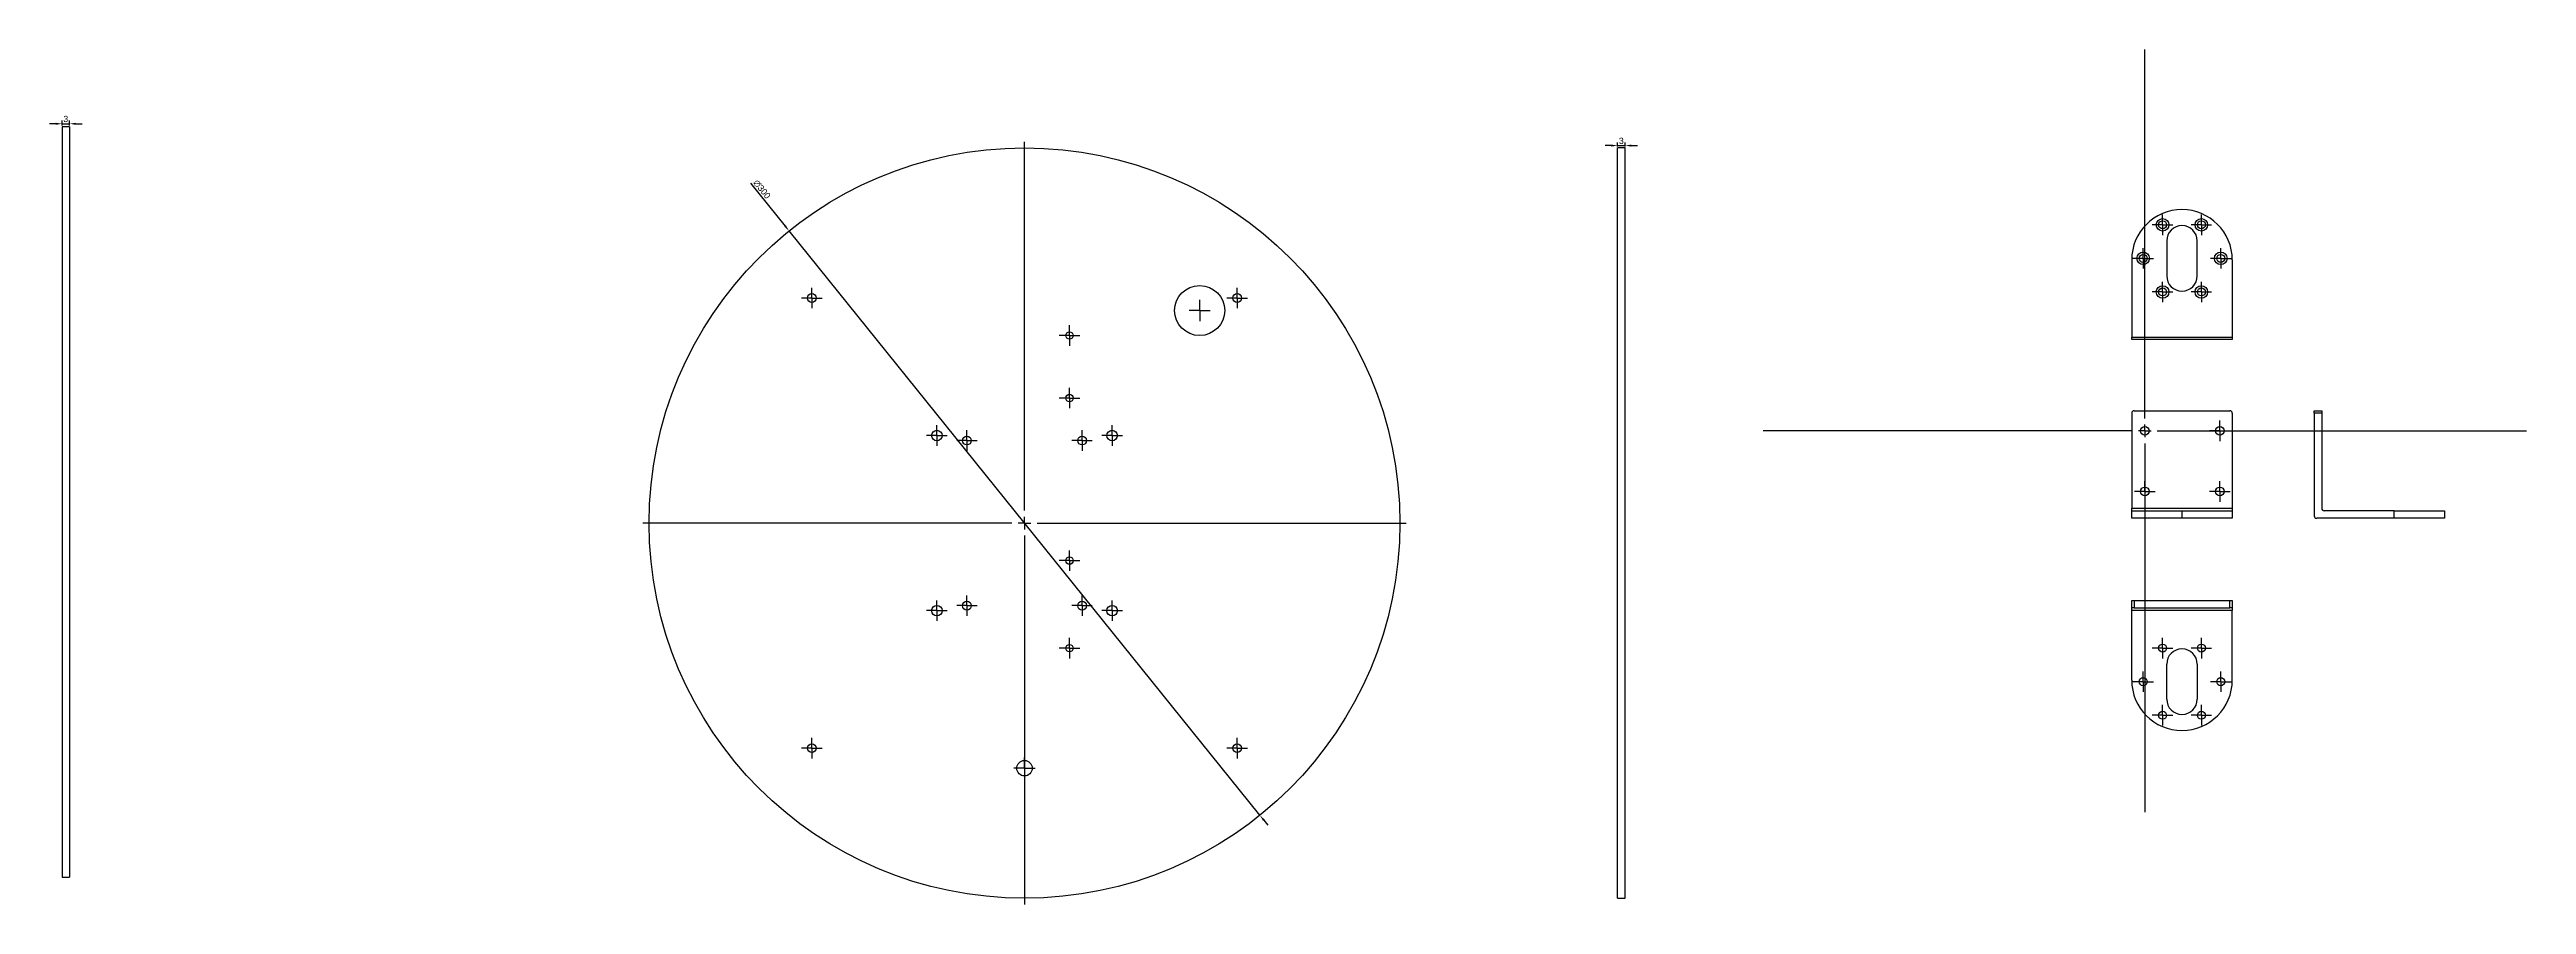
# Model space of a CAD drawing. Header units: millimetres. Extents: x 2177 to 4198, y 1515 to 1858.
# Drawn here: x 3208 to 4198, y 1516 to 1858 of the extents above; entities that cross this region are included whole.
import ezdxf

# ---------------------------------------------------------------- set-up
doc = ezdxf.new("R2010")
doc.units = ezdxf.units.MM
doc.layers.add('10', color=7, linetype='Continuous')
doc.styles.get("Standard").update_dxf_attribs({"font": 'arial.ttf'})
doc.dimstyles.new('ISO-25', dxfattribs={"dimtxt": 2.5, "dimasz": 2.5, "dimexe": 1.25, "dimexo": 0.625, "dimtad": 1, "dimtxsty": 'Standard', "dimcen": 2.5, "dimadec": 0, "dimazin": 0, "dimtfac": 1, "dimtmove": 0, "dimatfit": 3, "dimfxl": 1, "dimarcsym": 0})

# ---------------------------------------------------------------- blocks, each defined once
blk = doc.blocks.new('*D50')
at = {"color": 0, "lineweight": -2, "transparency": 16777216}
for p, q in [((3210.98, 1827.85), (3208.48, 1827.85)), ((3213.48, 1827.19), (3213.48, 1829.1)), ((3213.48, 1827.85), (3216.48, 1827.85)), ((3216.48, 1827.19), (3216.48, 1829.1)), ((3218.98, 1827.85), (3221.48, 1827.85))]:
    blk.add_line(p, q, dxfattribs=at)
at = {"color": 0, "transparency": 16777216}
for points in [[(3210.98, 1828.27), (3210.98, 1827.44), (3213.48, 1827.85)], [(3218.98, 1828.27), (3218.98, 1827.44), (3216.48, 1827.85)]]:
    blk.add_solid(points, dxfattribs=at)
at = {"layer": 'Defpoints', "color": 0, "transparency": 16777216}
for p in [(3213.48, 1826.57), (3216.48, 1827.85), (3216.48, 1826.57)]:
    blk.add_point(p, dxfattribs=at)
at = {"color": 0, "transparency": 16777216, "insert": (3214.98, 1829.75), "char_height": 2.5, "attachment_point": 5}
blk.add_mtext('3', dxfattribs=at)
blk = doc.blocks.new('SW_CENTERMARKSYMBOL_0')
at = {"layer": '10', "color": 0}
for p, q in [((0, 5), (0, 152.5)), ((-5, 0), (-152.5, 0)), ((0, 0), (-2.5, 0)), ((0, 0), (0, 2.5)), ((0, 0), (0, -2.5)), ((0, 0), (2.5, 0)), ((5, 0), (152.5, 0)), ((0, -5), (0, -152.5))]:
    blk.add_line(p, q, dxfattribs=at)
blk = doc.blocks.new('SW_CENTERMARKSYMBOL_1')
at = {"layer": '10', "color": 0}
for p, q in [((-2.5, 0), (-4.1, 0)), ((0, 0), (-2.5, 0)), ((0, 2.5), (0, 4.1)), ((0, 0), (0, 2.5)), ((0, 0), (0, -2.5)), ((0, 0), (2.5, 0)), ((2.5, 0), (4.1, 0)), ((0, -2.5), (0, -4.1))]:
    blk.add_line(p, q, dxfattribs=at)
blk = doc.blocks.new('SW_CENTERMARKSYMBOL_2')
at = {"layer": '10', "color": 0}
for p, q in [((-2.5, 0), (-4.1, 0)), ((0, 0), (-2.5, 0)), ((0, 2.5), (0, 4.1)), ((0, 0), (0, 2.5)), ((0, 0), (0, -2.5)), ((0, 0), (2.5, 0)), ((2.5, 0), (4.1, 0)), ((0, -2.5), (0, -4.1))]:
    blk.add_line(p, q, dxfattribs=at)
blk = doc.blocks.new('SW_CENTERMARKSYMBOL_3')
at = {"layer": '10', "color": 0}
for p, q in [((-2.5, 0), (-4.1, 0)), ((0, 0), (-2.5, 0)), ((0, 2.5), (0, 4.1)), ((0, 0), (0, 2.5)), ((0, 0), (0, -2.5)), ((0, 0), (2.5, 0)), ((2.5, 0), (4.1, 0)), ((0, -2.5), (0, -4.1))]:
    blk.add_line(p, q, dxfattribs=at)
blk = doc.blocks.new('SW_CENTERMARKSYMBOL_4')
at = {"layer": '10', "color": 0}
for p, q in [((-2.5, 0), (-4.1, 0)), ((0, 0), (-2.5, 0)), ((0, 2.5), (0, 4.1)), ((0, 0), (0, 2.5)), ((0, 0), (0, -2.5)), ((0, 0), (2.5, 0)), ((2.5, 0), (4.1, 0)), ((0, -2.5), (0, -4.1))]:
    blk.add_line(p, q, dxfattribs=at)
blk = doc.blocks.new('SW_CENTERMARKSYMBOL_5')
at = {"layer": '10', "color": 0}
for p, q in [((-2.5, 0), (-4.1, 0)), ((0, 0), (-2.5, 0)), ((0, 2.5), (0, 4.1)), ((0, 0), (0, 2.5)), ((0, 0), (0, -2.5)), ((0, 0), (2.5, 0)), ((2.5, 0), (4.1, 0)), ((0, -2.5), (0, -4.1))]:
    blk.add_line(p, q, dxfattribs=at)
blk = doc.blocks.new('SW_CENTERMARKSYMBOL_6')
at = {"layer": '10', "color": 0}
for p, q in [((-2.5, 0), (-4.1, 0)), ((0, 0), (-2.5, 0)), ((0, 2.5), (0, 4.1)), ((0, 0), (0, 2.5)), ((0, 0), (0, -2.5)), ((0, 0), (2.5, 0)), ((2.5, 0), (4.1, 0)), ((0, -2.5), (0, -4.1))]:
    blk.add_line(p, q, dxfattribs=at)
blk = doc.blocks.new('SW_CENTERMARKSYMBOL_7')
at = {"layer": '10', "color": 0}
for p, q in [((-2.5, 0), (-4.1, 0)), ((0, 0), (-2.5, 0)), ((0, 2.5), (0, 4.1)), ((0, 0), (0, 2.5)), ((0, 0), (0, -2.5)), ((0, 0), (2.5, 0)), ((2.5, 0), (4.1, 0)), ((0, -2.5), (0, -4.1))]:
    blk.add_line(p, q, dxfattribs=at)
blk = doc.blocks.new('SW_CENTERMARKSYMBOL_8')
at = {"layer": '10', "color": 0}
for p, q in [((-2.5, 0), (-4.1, 0)), ((0, 0), (-2.5, 0)), ((0, 2.5), (0, 4.1)), ((0, 0), (0, 2.5)), ((0, 0), (0, -2.5)), ((0, 0), (2.5, 0)), ((2.5, 0), (4.1, 0)), ((0, -2.5), (0, -4.1))]:
    blk.add_line(p, q, dxfattribs=at)
blk = doc.blocks.new('SW_CENTERMARKSYMBOL_9')
at = {"layer": '10', "color": 0}
for p, q in [((-2.5, 0), (-4.1, 0)), ((0, 0), (-2.5, 0)), ((0, 2.5), (0, 4.1)), ((0, 0), (0, 2.5)), ((0, 0), (0, -2.5)), ((0, 0), (2.5, 0)), ((2.5, 0), (4.1, 0)), ((0, -2.5), (0, -4.1))]:
    blk.add_line(p, q, dxfattribs=at)
blk = doc.blocks.new('SW_CENTERMARKSYMBOL_10')
at = {"layer": '10', "color": 0}
for p, q in [((-2.5, 0), (-4.1, 0)), ((0, 0), (-2.5, 0)), ((0, 2.5), (0, 4.1)), ((0, 0), (0, 2.5)), ((0, 0), (0, -2.5)), ((0, 0), (2.5, 0)), ((2.5, 0), (4.1, 0)), ((0, -2.5), (0, -4.1))]:
    blk.add_line(p, q, dxfattribs=at)
blk = doc.blocks.new('SW_CENTERMARKSYMBOL_11')
at = {"layer": '10', "color": 0}
for p, q in [((-2.5, 0), (-4.1, 0)), ((0, 0), (-2.5, 0)), ((0, 2.5), (0, 4.1)), ((0, 0), (0, 2.5)), ((0, 0), (0, -2.5)), ((0, 0), (2.5, 0)), ((2.5, 0), (4.1, 0)), ((0, -2.5), (0, -4.1))]:
    blk.add_line(p, q, dxfattribs=at)
blk = doc.blocks.new('SW_CENTERMARKSYMBOL_12')
at = {"layer": '10', "color": 0}
for p, q in [((-2.5, 0), (-4.1, 0)), ((0, 0), (-2.5, 0)), ((0, 2.5), (0, 4.1)), ((0, 0), (0, 2.5)), ((0, 0), (0, -2.5)), ((0, 0), (2.5, 0)), ((2.5, 0), (4.1, 0)), ((0, -2.5), (0, -4.1))]:
    blk.add_line(p, q, dxfattribs=at)
blk = doc.blocks.new('SW_CENTERMARKSYMBOL_13')
at = {"layer": '10', "color": 0}
for p, q in [((-2.5, 0), (-4.1, 0)), ((0, 0), (-2.5, 0)), ((0, 2.5), (0, 4.1)), ((0, 0), (0, 2.5)), ((0, 0), (0, -2.5)), ((0, 0), (2.5, 0)), ((2.5, 0), (4.1, 0)), ((0, -2.5), (0, -4.1))]:
    blk.add_line(p, q, dxfattribs=at)
blk = doc.blocks.new('SW_CENTERMARKSYMBOL_14')
at = {"layer": '10', "color": 0}
for p, q in [((-2.5, 0), (-4.1, 0)), ((0, 0), (-2.5, 0)), ((0, 2.5), (0, 4.1)), ((0, 0), (0, 2.5)), ((0, 0), (0, -2.5)), ((0, 0), (2.5, 0)), ((2.5, 0), (4.1, 0)), ((0, -2.5), (0, -4.1))]:
    blk.add_line(p, q, dxfattribs=at)
blk = doc.blocks.new('SW_CENTERMARKSYMBOL_15')
at = {"layer": '10', "color": 0}
for p, q in [((-2.5, 0), (-4.1, 0)), ((0, 0), (-2.5, 0)), ((0, 2.5), (0, 4.1)), ((0, 0), (0, 2.5)), ((0, 0), (0, -2.5)), ((0, 0), (2.5, 0)), ((2.5, 0), (4.1, 0)), ((0, -2.5), (0, -4.1))]:
    blk.add_line(p, q, dxfattribs=at)
blk = doc.blocks.new('SW_CENTERMARKSYMBOL_16')
at = {"layer": '10', "color": 0}
for p, q in [((-2.5, 0), (-4.1, 0)), ((0, 0), (-2.5, 0)), ((0, 2.5), (0, 4.1)), ((0, 0), (0, 2.5)), ((0, 0), (0, -2.5)), ((0, 0), (2.5, 0)), ((2.5, 0), (4.1, 0)), ((0, -2.5), (0, -4.1))]:
    blk.add_line(p, q, dxfattribs=at)
blk = doc.blocks.new('SW_CENTERMARKSYMBOL_17')
at = {"layer": '10', "color": 0}
for p, q in [((-2.5, 0), (-4.25, 0)), ((0, 0), (-2.5, 0)), ((0, 2.5), (0, 4.25)), ((0, 0), (0, 2.5)), ((0, 0), (0, -2.5)), ((0, 0), (2.5, 0)), ((2.5, 0), (4.25, 0)), ((0, -2.5), (0, -4.25))]:
    blk.add_line(p, q, dxfattribs=at)
blk = doc.blocks.new('SW_CENTERMARKSYMBOL_18')
at = {"layer": '10', "color": 0}
for p, q in [((-2.5, 0), (-4.25, 0)), ((0, 0), (-2.5, 0)), ((0, 2.5), (0, 4.25)), ((0, 0), (0, 2.5)), ((0, 0), (0, -2.5)), ((0, 0), (2.5, 0)), ((2.5, 0), (4.25, 0)), ((0, -2.5), (0, -4.25))]:
    blk.add_line(p, q, dxfattribs=at)
blk = doc.blocks.new('*D52')
at = {"color": 0, "lineweight": -2, "transparency": 16777216}
for p, q in [((3488.6, 1804.11), (3502.41, 1786.96)), ((3692.12, 1551.34), (3503.98, 1785.01)), ((3693.69, 1549.39), (3695.26, 1547.45))]:
    blk.add_line(p, q, dxfattribs=at)
at = {"color": 0, "transparency": 16777216}
for points in [[(3502.74, 1787.22), (3502.09, 1786.7), (3503.98, 1785.01)], [(3694.01, 1549.66), (3693.36, 1549.13), (3692.12, 1551.34)]]:
    blk.add_solid(points, dxfattribs=at)
at = {"layer": 'Defpoints', "color": 0, "transparency": 16777216}
for p in [(3503.98, 1785.01), (3692.12, 1551.34)]:
    blk.add_point(p, dxfattribs=at)
at = {"color": 0, "transparency": 16777216, "insert": (3493.11, 1801.65), "char_height": 2.5, "attachment_point": 5, "rotation": 308.83915}
blk.add_mtext('∅300', dxfattribs=at)
blk = doc.blocks.new('*D53')
at = {"color": 0, "lineweight": -2, "transparency": 16777216}
for p, q in [((3832.54, 1819.13), (3830.04, 1819.13)), ((3835.04, 1818.8), (3835.04, 1820.38)), ((3835.04, 1819.13), (3838.04, 1819.13)), ((3838.04, 1818.8), (3838.04, 1820.38)), ((3840.54, 1819.13), (3843.04, 1819.13))]:
    blk.add_line(p, q, dxfattribs=at)
at = {"color": 0, "transparency": 16777216}
for points in [[(3832.54, 1819.55), (3832.54, 1818.72), (3835.04, 1819.13)], [(3840.54, 1819.55), (3840.54, 1818.72), (3838.04, 1819.13)]]:
    blk.add_solid(points, dxfattribs=at)
at = {"layer": 'Defpoints', "color": 0, "transparency": 16777216}
for p in [(3835.04, 1818.18), (3838.04, 1819.13), (3838.04, 1818.18)]:
    blk.add_point(p, dxfattribs=at)
at = {"color": 0, "transparency": 16777216, "insert": (3836.54, 1821.03), "char_height": 2.5, "attachment_point": 5}
blk.add_mtext('3', dxfattribs=at)

msp = doc.modelspace()

# ---------------------------------------------------------------- linework, layer by layer
at = {"color": 7, "linetype": 'Continuous', "lineweight": 25}
for p, q in [((3216.482, 1826.566), (3213.482, 1826.566)), ((3213.482, 1826.566), (3213.482, 1526.566)), ((3216.482, 1826.566), (3216.482, 1526.566)), ((3838.037, 1818.178), (3835.037, 1818.178)), ((3835.037, 1518.178), (3835.037, 1818.178)), ((3838.037, 1518.178), (3838.037, 1818.178)), ((4040.455, 1773.43), (4040.455, 1742.53)), ((4054.455, 1781.03), (4054.455, 1767.03)), ((4066.655, 1767.03), (4066.655, 1781.03)), ((4080.655, 1773.43), (4080.655, 1742.53)), ((4040.455, 1742.53), (4080.655, 1742.53)), ((4040.455, 1741.53), (4040.455, 1742.53)), ((4080.655, 1742.53), (4080.655, 1741.53)), ((4080.655, 1741.53), (4040.455, 1741.53)), ((4041.455, 1713.1), (4079.655, 1713.1)), ((4113.415, 1712.1), (4113.415, 1713.1)), ((4113.415, 1713.1), (4116.415, 1713.1)), ((4116.415, 1713.1), (4116.415, 1712.1)), ((4040.455, 1712.1), (4040.455, 1674.1)), ((4080.655, 1712.1), (4080.655, 1674.1)), ((4116.415, 1712.1), (4113.415, 1712.1)), ((4113.415, 1712.1), (4113.415, 1671.1)), ((4116.415, 1712.1), (4116.415, 1674.1)), ((4040.455, 1674.1), (4080.655, 1674.1)), ((4040.455, 1673.1), (4040.455, 1674.1)), ((4040.455, 1673.1), (4060.555, 1673.1)), ((4040.455, 1670.1), (4040.455, 1673.1)), ((4060.555, 1673.1), (4060.555, 1670.1)), ((4060.555, 1673.1), (4080.655, 1673.1)), ((4080.655, 1674.1), (4080.655, 1673.1)), ((4080.655, 1673.1), (4080.655, 1670.1)), ((4145.315, 1673.1), (4117.415, 1673.1)), ((4145.315, 1670.1), (4145.315, 1673.1)), ((4145.315, 1673.1), (4165.415, 1673.1)), ((4165.415, 1673.1), (4165.415, 1670.1)), ((4060.555, 1670.1), (4040.455, 1670.1)), ((4080.655, 1670.1), (4060.555, 1670.1)), ((4145.315, 1670.1), (4114.415, 1670.1)), ((4165.415, 1670.1), (4145.315, 1670.1)), ((4040.455, 1634.276), (4040.455, 1637.276)), ((4040.455, 1637.276), (4041.455, 1637.276)), ((4041.455, 1634.276), (4040.455, 1634.276)), ((4040.455, 1633.276), (4040.455, 1634.276)), ((4080.655, 1633.276), (4040.455, 1633.276)), ((4040.455, 1605.376), (4040.455, 1633.276)), ((4041.455, 1637.276), (4041.455, 1634.276)), ((4041.455, 1637.276), (4079.655, 1637.276)), ((4041.455, 1634.276), (4079.655, 1634.276)), ((4079.655, 1634.276), (4079.655, 1637.276)), ((4079.655, 1637.276), (4080.655, 1637.276)), ((4080.655, 1634.276), (4079.655, 1634.276)), ((4080.655, 1637.276), (4080.655, 1634.276)), ((4080.655, 1634.276), (4080.655, 1633.276)), ((4080.655, 1605.376), (4080.655, 1633.276)), ((4054.455, 1597.776), (4054.455, 1611.776)), ((4066.655, 1611.776), (4066.655, 1597.776)), ((3213.482, 1526.566), (3216.482, 1526.566)), ((3835.037, 1518.178), (3838.037, 1518.178))]:
    msp.add_line(p, q, dxfattribs=at)
for centre, radius in [((3598.05, 1668.178), 150), ((4052.805, 1787.455), 2.5), ((4052.805, 1787.455), 1.6), ((4068.305, 1787.455), 2.5), ((4068.305, 1787.455), 1.6), ((4045.055, 1774.03), 2.5), ((4045.055, 1774.03), 1.6), ((4076.055, 1774.03), 2.5), ((4076.055, 1774.03), 1.6), ((3668.05, 1753.178), 10), ((4052.805, 1760.605), 2.5), ((4052.805, 1760.605), 1.6), ((4068.305, 1760.605), 2.5), ((4068.305, 1760.605), 1.6), ((3513.05, 1758.178), 1.75), ((3683.05, 1758.178), 1.75), ((3616.05, 1743.178), 1.5), ((3616.05, 1718.178), 1.5), ((3563.05, 1703.178), 2.1), ((3575.05, 1701.178), 1.75), ((3621.05, 1701.178), 1.75), ((3633.05, 1703.178), 2.1), ((4045.705, 1705.05), 1.75), ((4075.705, 1705.05), 1.75), ((4045.705, 1680.85), 1.75), ((4075.705, 1680.85), 1.75), ((3616.05, 1653.178), 1.5), ((3563.05, 1633.178), 2.1), ((3575.05, 1635.178), 1.75), ((3621.05, 1635.178), 1.75), ((3633.05, 1633.178), 2.1), ((3616.05, 1618.178), 1.5), ((4052.805, 1618.201), 1.6), ((4068.305, 1618.201), 1.6), ((4045.055, 1604.776), 1.6), ((4076.055, 1604.776), 1.6), ((4052.805, 1591.351), 1.6), ((4068.305, 1591.351), 1.6), ((3513.05, 1578.178), 1.75), ((3683.05, 1578.178), 1.75), ((3598.05, 1570.178), 3.1)]:
    msp.add_circle(centre, radius, dxfattribs=at)
for centre, radius, start, end in [((4060.555, 1773.43), 20.1, 90, 180), ((4060.555, 1773.43), 20.1, 0, 90), ((4060.555, 1781.03), 6.1, 0, 180), ((4060.555, 1767.03), 6.1, 180, 0), ((4041.455, 1712.1), 1, 90, 180), ((4079.655, 1712.1), 1, 0, 90), ((4117.415, 1674.1), 1, 180, 270), ((4114.415, 1671.1), 1, 180, 270), ((4060.555, 1611.776), 6.1, 0, 180), ((4060.555, 1605.376), 20.1, 180, 270), ((4060.555, 1605.376), 20.1, 270, 0), ((4060.555, 1597.776), 6.1, 180, 0)]:
    msp.add_arc(centre, radius, start, end, dxfattribs=at)

# ---------------------------------------------------------------- block references
at = {"layer": '10'}
for name, p in [('SW_CENTERMARKSYMBOL_0', (4045.705, 1705.05)), ('SW_CENTERMARKSYMBOL_0', (3598.05, 1668.178)), ('SW_CENTERMARKSYMBOL_10', (4052.805, 1787.455)), ('SW_CENTERMARKSYMBOL_14', (4068.305, 1787.455)), ('SW_CENTERMARKSYMBOL_11', (4045.055, 1774.03)), ('SW_CENTERMARKSYMBOL_15', (4076.055, 1774.03)), ('SW_CENTERMARKSYMBOL_2', (3513.05, 1758.178)), ('SW_CENTERMARKSYMBOL_3', (3683.05, 1758.178)), ('SW_CENTERMARKSYMBOL_13', (4052.805, 1760.605)), ('SW_CENTERMARKSYMBOL_12', (4068.305, 1760.605)), ('SW_CENTERMARKSYMBOL_17', (3668.05, 1753.178)), ('SW_CENTERMARKSYMBOL_16', (3616.05, 1743.178)), ('SW_CENTERMARKSYMBOL_15', (3616.05, 1718.178)), ('SW_CENTERMARKSYMBOL_6', (3563.05, 1703.178)), ('SW_CENTERMARKSYMBOL_5', (3575.05, 1701.178)), ('SW_CENTERMARKSYMBOL_12', (3621.05, 1701.178)), ('SW_CENTERMARKSYMBOL_7', (3633.05, 1703.178)), ('SW_CENTERMARKSYMBOL_1', (4075.705, 1705.05)), ('SW_CENTERMARKSYMBOL_3', (4045.705, 1680.85)), ('SW_CENTERMARKSYMBOL_2', (4075.705, 1680.85)), ('SW_CENTERMARKSYMBOL_14', (3616.05, 1653.178)), ('SW_CENTERMARKSYMBOL_9', (3563.05, 1633.178)), ('SW_CENTERMARKSYMBOL_10', (3575.05, 1635.178)), ('SW_CENTERMARKSYMBOL_11', (3621.05, 1635.178)), ('SW_CENTERMARKSYMBOL_8', (3633.05, 1633.178)), ('SW_CENTERMARKSYMBOL_13', (3616.05, 1618.178)), ('SW_CENTERMARKSYMBOL_7', (4052.805, 1618.201)), ('SW_CENTERMARKSYMBOL_6', (4068.305, 1618.201)), ('SW_CENTERMARKSYMBOL_5', (4045.055, 1604.776)), ('SW_CENTERMARKSYMBOL_9', (4076.055, 1604.776)), ('SW_CENTERMARKSYMBOL_4', (4052.805, 1591.351)), ('SW_CENTERMARKSYMBOL_8', (4068.305, 1591.351)), ('SW_CENTERMARKSYMBOL_1', (3513.05, 1578.178)), ('SW_CENTERMARKSYMBOL_18', (3598.05, 1570.178)), ('SW_CENTERMARKSYMBOL_4', (3683.05, 1578.178))]:
    msp.add_blockref(name, p, dxfattribs=at)

# ---------------------------------------------------------------- dimensions: what is measured, and where the dimension line sits
for base, p1, p2, picture, middle in [((3216.482, 1827.853), (3213.482, 1826.566), (3216.482, 1826.566), '*D50', (3214.982, 1829.755)), ((3838.037, 1819.132), (3835.037, 1818.178), (3838.037, 1818.178), '*D53', (3836.537, 1821.034))]:
    dim = msp.add_linear_dim(base=base, p1=p1, p2=p2, dimstyle='ISO-25')
    dim.commit()
    dim.dimension.update_dxf_attribs({"geometry": picture, "text_midpoint": middle})
dim = msp.add_diameter_dim_2p(p1=(3692.12, 1551.341), p2=(3503.979, 1785.014), dimstyle='ISO-25')
dim.commit()
dim.dimension.update_dxf_attribs({"geometry": '*D52', "text_midpoint": (3491.578, 1800.417), "dimtype": 163})

doc.saveas('drawing.dxf')
